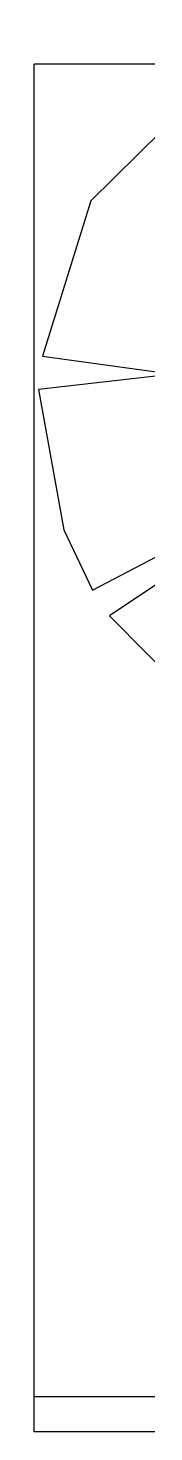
# Model space of a CAD drawing. Extents: x 225694 to 1397201, y -46174 to 794826.
# Drawn here: x 672069 to 672849, y 565510 to 575115 of the extents above; entities that cross this region are included whole.
import ezdxf

# ---------------------------------------------------------------- set-up
doc = ezdxf.new("R2010")
doc.units = 0
doc.header["$LTSCALE"] = 0.5
doc.header["$MEASUREMENT"] = 0
for name, color, linetype in [('DL', 2, 'Continuous'), ('WIN', 4, 'Continuous'), ('树', 124, 'Continuous')]:
    doc.layers.add(name, color=color, linetype=linetype)

# ---------------------------------------------------------------- blocks, each defined once
blk = doc.blocks.new('棕榈')
at = {"layer": '树', "color": 64, "linetype": 'Continuous'}
for p, q in [((-172.0380634261528, 1067.073194705816), (-553.1685424011375, 939.9776280907172)), ((336.1359085405129, 1024.708005834123), (-172.0380634261528, 1067.073194705816)), ((359.956563476444, 916.1472093504053), (336.1359085405129, 1024.708005834123)), ((426.1250494096166, 995.5819384848219), (359.956563476444, 916.1472093504053)), ((717.2663875154976, 842.0081288249276), (426.1250494096166, 995.5819384848219)), ((-553.1685424011375, 939.9776280907172), (-195.8587183620839, 270.0780790570716)), ((-688.1522537047713, 831.4168316070281), (-995.1740284346597, 529.5648608961928)), ((-566.4022395877546, 807.5864128666872), (-688.1522537047713, 831.4168316070281)), ((952.8261974375346, 550.7474553320353), (717.2663875154976, 842.0081288249276)), ((-195.8587183620839, 270.0780790570716), (-566.4022395877546, 807.5864128666872)), ((127.0434929917392, 219.7694172719275), (373.1902606630902, 812.8820614756478)), ((269.9674226073839, 807.5864128666872), (127.0434929917392, 219.7694172719275)), ((373.1902606630902, 812.8820614756478), (269.9674226073839, 807.5864128666872)), ((-995.1740284346597, 529.5648608961928), (-1146.038176362228, 45.01301317618345)), ((714.6196480781655, 357.4562811049182), (952.8261974375346, 550.7474553320353)), ((1056.04903549327, 402.4692942811234), (209.0924155487883, -50.30866178512224)), ((1169.858831298319, 84.73037774340628), (1056.04903549327, 402.4692942811234)), ((209.0924155487883, -50.30866178512224), (862.8370565684309, 370.6954026273306)), ((862.8370565684309, 370.6954026273306), (714.6196480781655, 357.4562811049182)), ((-1146.038176362228, 45.01301317618345), (-738.4403030139802, -10.59129721792124)), ((1159.27187354902, -278.0215519704725), (1169.858831298319, 84.73037774340628)), ((0, -192.0762816722199), (0, 0)), ((-738.4403030139802, -10.59129721792124), (-1159.271873548845, -58.25213469857408)), ((-537.2881057771738, -31.77389165376371), (-487.0000564679649, -82.08255343890778)), ((-264.6739437325305, -47.66083748065284), (-537.2881057771738, -31.77389165376371)), ((-1159.271873548845, -58.25213469857408), (-1079.869690429099, -495.1431449379088)), ((-487.0000564679649, -82.08255343890778), (-264.6739437325305, -47.66083748065284)), ((88.20806569360138, -83.51548518850177), (-103.2228380556771, -83.51548518850177)), ((177.3315423009481, -127.0955666150694), (611.3968100224592, -293.9084977973835)), ((624.6305072091054, -185.3477013136653), (177.3315423009481, -127.0955666150694)), ((611.3968100224592, -293.9084977973835), (624.6305072091054, -185.3477013136653)), ((-989.8805495599954, -683.1386705560653), (-193.2119789247372, -267.4302547525731)), ((-193.2119789247372, -267.4302547525731), (-936.9457608134398, -762.5733996904819)), ((862.8370565684309, -296.5563221018529), (1159.27187354902, -278.0215519704725)), ((1130.15773973841, -423.6518887169223), (862.8370565684309, -296.5563221018529)), ((-293.7880775431404, -1204.760058538799), (-73.24303998325195, -388.0152802034281)), ((-73.24303998325195, -388.0152802034281), (-179.9782817381201, -1239.181774497061)), ((632.5707255210582, -1003.525411398252), (193.2119789248682, -362.7519297138497)), ((193.2119789248682, -362.7519297138497), (770.2011762620386, -961.1602225265597)), ((1003.114246746743, -706.969089296399), (1130.15773973841, -423.6518887169223)), ((-1079.869690429099, -495.1431449379088), (-989.8805495599954, -683.1386705560653)), ((770.2011762620386, -961.1602225265597), (1003.114246746743, -706.969089296399)), ((-936.9457608134398, -762.5733996904819), (-661.6848593314935, -1040.594951660983)), ((627.277246646423, -1072.368843314747), (590.2228945238166, -1003.525411398252)), ((590.2228945238166, -1003.525411398252), (632.5707255210582, -1003.525411398252)), ((-661.6848593314935, -1040.594951660983), (-293.7880775431404, -1204.760058538799)), ((275.2609014820046, -1217.999180061219), (627.277246646423, -1072.368843314747)), ((-179.9782817381201, -1239.181774497061), (275.2609014820046, -1217.999180061219))]:
    blk.add_line(p, q, dxfattribs=at)

msp = doc.modelspace()

# ---------------------------------------------------------------- linework, layer by layer
at = {"layer": 'DL', "color": 7, "linetype": 'Continuous'}
for p in [(688649.4516602654, 574868.4042372564), (672069.4517225896, 565750.4393492648)]:
    msp.add_line(p, (672069.4517225896, 574868.4042372564), dxfattribs=at)
at = {"layer": 'WIN', "color": 7}
for p, q in [((677439.451750641, 565750.4393492648), (672069.4517225896, 565750.4393492648)), ((672069.4517225896, 565510.4393844316), (672069.4517225896, 565750.4393492648)), ((677439.451750641, 565510.4393844316), (672069.4517225896, 565510.4393844316))]:
    msp.add_line(p, q, dxfattribs=at)

# ---------------------------------------------------------------- block references
at = {"layer": '树', "color": 7, "xscale": 2.197147679980844, "yscale": 2.197147679980844, "zscale": 2.19714768}
msp.add_blockref('棕榈', (674645.0286551364, 572770.217786544), dxfattribs=at)

doc.saveas('drawing.dxf')
